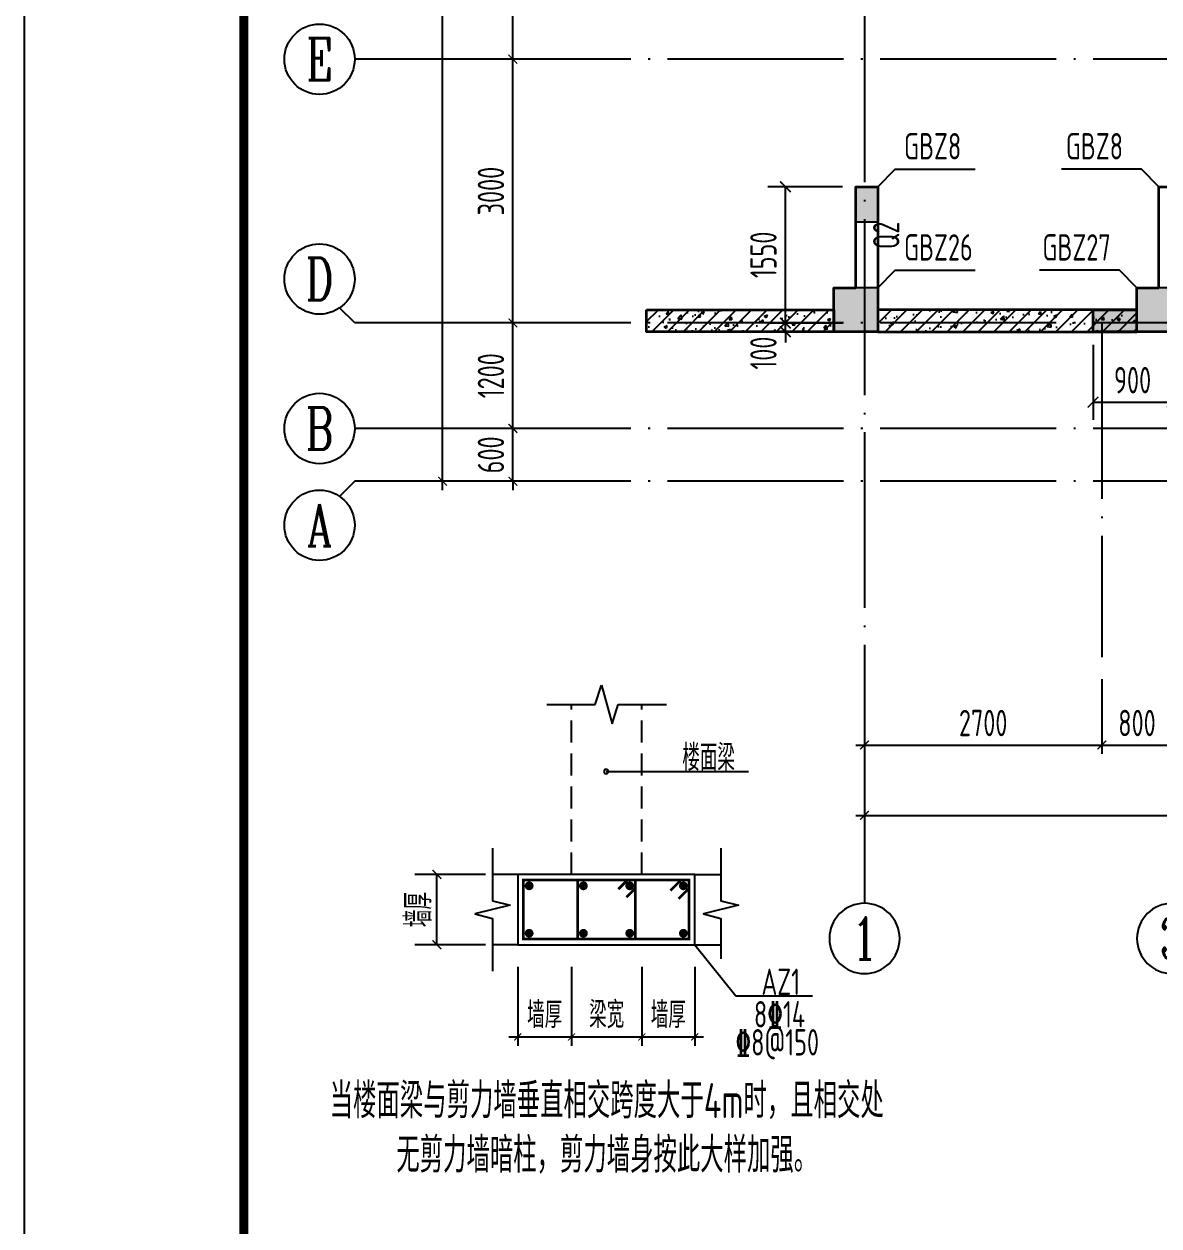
# Model space of a CAD drawing. Extents: x -655480 to 203344, y -294099 to 287156.
# Drawn here: x -318714 to -305802, y 195151 to 208820 of the extents above; entities that cross this region are included whole.
import ezdxf
from ezdxf.enums import TextEntityAlignment as Align

# ---------------------------------------------------------------- set-up
doc = ezdxf.new("R2010")
doc.units = 0
doc.header["$LTSCALE"] = 1000
for name, pattern in [('DASHED', [0.75, 0.5, -0.25]), ('DOTE', [2.42, 2, -0.2, 0.02, -0.2]), ('H3普通虚线', [4.2, 3, -1.2])]:
    doc.linetypes.add(name, pattern=pattern)
doc.layers.get('0').update_dxf_attribs({"linetype": 'CONTINUOUS'})
doc.layers.get('DEFPOINTS').update_dxf_attribs({"linetype": 'CONTINUOUS'})
for name, color, linetype in [('-TK', 7, 'CONTINUOUS'), ('A-AXIS', 1, 'CONTINUOUS'), ('A-DOTE', 10, 'DOTE'), ('AXIS_NUM', 7, 'CONTINUOUS'), ('COLU_DE_TEXT', 7, 'CONTINUOUS'), ('COLU_DE_TH', 7, 'CONTINUOUS'), ('DIM', 2, 'CONTINUOUS'), ('LABEL', 1, 'CONTINUOUS'), ('S-BEAM-XRBAR', 20, 'CONTINUOUS'), ('S-DETL-LINE2', 2, 'H3普通虚线'), ('S-Q墙填充', 252, 'CONTINUOUS'), ('S-Q墙实线', 6, 'CONTINUOUS'), ('S-Q墙标注', 3, 'CONTINUOUS'), ('S-SLAB-DIM', 151, 'CONTINUOUS'), ('S-X详图填充', 252, 'CONTINUOUS'), ('S-X详图实线', 4, 'CONTINUOUS'), ('S-X详图钢筋', 6, 'CONTINUOUS'), ('S-Y一般标注', 3, 'CONTINUOUS'), ('TEXT', 2, 'CONTINUOUS'), ('THIN', 7, 'CONTINUOUS')]:
    doc.layers.add(name, color=color, linetype=linetype)
doc.styles.add('TSSD_Axis', font='complex.shx', dxfattribs={"width": 0.7, "bigfont": 'hztxt.shx'})
doc.styles.add('TSSD_DIMENSION', font='Tssdeng.shx', dxfattribs={"width": 0.7, "bigfont": 'tssdchn.shx'})
doc.styles.add('TSSD_Norm', font='Tssdeng.shx', dxfattribs={"bigfont": 'tssdchn.shx'})
doc.styles.add('TSSD_REIN', font='tssdeng.shx', dxfattribs={"width": 0.7, "height": 300, "bigfont": 'tssdchn.shx'})
doc.styles.add('结构文字', font='zstxt.shx', dxfattribs={"width": 0.7, "bigfont": 'zshz.shx'})
doc.dimstyles.new('STRUCK', dxfattribs={"dimtxt": 400, "dimasz": 121, "dimexe": 200, "dimexo": 150, "dimgap": 115, "dimtad": 1, "dimdec": 0, "dimdsep": 46, "dimtxsty": '结构文字', "dimblk": 'ARCHTICK', "dimcen": 400, "dimclrd": 3, "dimclre": 3, "dimclrt": 7, "dimadec": 0, "dimazin": 0, "dimtfac": 1, "dimtdec": 0, "dimtix": 1, "dimtmove": 2, "dimatfit": 3, "dimldrblk": '_DIMX', "dimfxl": 1, "dimtolj": 1, "dimtzin": 0, "dimarcsym": 0})
doc.dimstyles.new('TSSD_100_100', dxfattribs={"dimtxt": 300, "dimasz": 100, "dimexe": 100, "dimexo": 250, "dimgap": 100, "dimtad": 1, "dimdec": 0, "dimzin": 0, "dimdsep": 46, "dimtxsty": 'TSSD_DIMENSION', "dimblk": 'ARCHTICK', "dimcen": 0, "dimdle": 100, "dimclrt": 7, "dimadec": 0, "dimazin": 0, "dimtfac": 1, "dimtdec": 0, "dimtix": 1, "dimtmove": 2, "dimatfit": 3, "dimldrblk": 'ARCHTICK', "dimfxl": 1, "dimtolj": 1, "dimtzin": 0, "dimarcsym": 0})
doc.dimstyles.new('TSSD_100_100$0', dxfattribs={"dimtxt": 300, "dimasz": 80, "dimexe": 100, "dimexo": 250, "dimgap": 100, "dimtad": 1, "dimdec": 0, "dimzin": 0, "dimdsep": 46, "dimtxsty": 'TSSD_DIMENSION', "dimblk": 'ARCHTICK', "dimcen": 0, "dimdle": 100, "dimclrd": 3, "dimclre": 3, "dimclrt": 7, "dimadec": 0, "dimazin": 0, "dimtfac": 1, "dimtdec": 0, "dimtix": 1, "dimtmove": 2, "dimatfit": 3, "dimldrblk": 'ARCHTICK', "dimfxl": 1, "dimtolj": 1, "dimtzin": 0, "dimarcsym": 0})
pattern_1 = [(45, (-1341087.48, 468040.79), (-88.388348, 88.388348), []), (50, (-1341087.48, 468040.8), (358.63009, -31.37607), [37.5, -412.5]), (355, (-1341087.5, 468040.8), (-69.37567, 376.09607), [30, -330]), (100.4514, (-1341057.6, 468038.17), (289.25469, 344.71977), [31.8701, -350.57106]), (46.1842, (-1341087.5, 468140.8), (533.62052, -82.7595), [56.25, -618.75]), (96.6356, (-1341043, 468133.9), (467.33135, 487.05894), [47.80514, -525.8565]), (351.1842, (-1341087.5, 468140.8), (467.33097, 487.0593), [45, -495]), (21, (-1341037.48, 468115.8), (298.45353, -201.309445), [37.5, -412.5]), (326, (-1341037.5, 468115.8), (121.65767, 362.57502), [30, -330]), (71.4514, (-1341012.6, 468099), (420.11131, 161.26525), [31.8701, -350.57106]), (37.5, (-1341087.48, 468040.79), (6.079928, 166.446927), [0, -326, 0, -335, 0, -331.25]), (7.5, (-1341087.48, 468040.79), (131.53477, 197.205856), [0, -191, 0, -318.5, 0, -126.25]), (327.5, (-1341198.98, 468040.79), (266.911218, -11.277436), [0, -125, 0, -390, 0, -517.5]), (317.5, (-1341248.98, 468040.79), (291.593085, 50.05249), [0, -162.5, 0, -259, 0, -367.5])]

# ---------------------------------------------------------------- blocks, each defined once
blk = doc.blocks.new('_ArchTick')
at = {"color": 0, "linetype": 'ByBlock', "const_width": 0.15}
blk.add_lwpolyline([(-0.5, -0.5), (0.5, 0.5)], dxfattribs=at)
blk = doc.blocks.new('*D27')
at = {"layer": 'DEFPOINTS', "color": 0, "transparency": 16777216}
for p in [(870131, 774354), (870743, 774354), (870743, 773305)]:
    blk.add_point(p, dxfattribs=at)
at = {"layer": 'S-SLAB-DIM', "color": 3, "lineweight": -2, "transparency": 16777216}
for p, q in [((870131, 774104), (870131, 773205)), ((870743, 774104), (870743, 773205)), ((870031, 773305), (870843, 773305))]:
    blk.add_line(p, q, dxfattribs=at)
at = {"layer": 'S-SLAB-DIM', "color": 3, "lineweight": -2, "transparency": 16777216, "xscale": 80, "yscale": 80, "zscale": 80, "rotation": 180}
blk.add_blockref('_ArchTick', (870131, 773305), dxfattribs=at)
at = {"layer": 'S-SLAB-DIM', "color": 3, "lineweight": -2, "transparency": 16777216, "xscale": 80, "yscale": 80, "zscale": 80}
blk.add_blockref('_ArchTick', (870743, 773305), dxfattribs=at)
at = {"layer": 'S-SLAB-DIM', "color": 7, "transparency": 16777216, "insert": (870437, 773555), "char_height": 300, "attachment_point": 5, "style": 'TSSD_DIMENSION'}
blk.add_mtext('\\A1;墙厚', dxfattribs=at)
blk = doc.blocks.new('*D28')
at = {"layer": 'DEFPOINTS', "color": 0, "transparency": 16777216}
for p in [(870743, 774354), (871543, 774354), (871543, 773305)]:
    blk.add_point(p, dxfattribs=at)
at = {"layer": 'S-SLAB-DIM', "color": 3, "lineweight": -2, "transparency": 16777216}
for p, q in [((870743, 774104), (870743, 773205)), ((871543, 774104), (871543, 773205)), ((870643, 773305), (871643, 773305))]:
    blk.add_line(p, q, dxfattribs=at)
at = {"layer": 'S-SLAB-DIM', "color": 3, "lineweight": -2, "transparency": 16777216, "xscale": 80, "yscale": 80, "zscale": 80, "rotation": 180}
blk.add_blockref('_ArchTick', (870743, 773305), dxfattribs=at)
at = {"layer": 'S-SLAB-DIM', "color": 3, "lineweight": -2, "transparency": 16777216, "xscale": 80, "yscale": 80, "zscale": 80}
blk.add_blockref('_ArchTick', (871543, 773305), dxfattribs=at)
at = {"layer": 'S-SLAB-DIM', "color": 7, "transparency": 16777216, "insert": (871143, 773555), "char_height": 300, "attachment_point": 5, "style": 'TSSD_DIMENSION'}
blk.add_mtext('\\A1;梁宽', dxfattribs=at)
blk = doc.blocks.new('*D29')
at = {"layer": 'DEFPOINTS', "color": 0, "transparency": 16777216}
for p in [(871543, 774354), (872145, 774354), (872145, 773305)]:
    blk.add_point(p, dxfattribs=at)
at = {"layer": 'S-SLAB-DIM', "color": 3, "lineweight": -2, "transparency": 16777216}
for p, q in [((871543, 774104), (871543, 773205)), ((872145, 774104), (872145, 773205)), ((871443, 773305), (872245, 773305))]:
    blk.add_line(p, q, dxfattribs=at)
at = {"layer": 'S-SLAB-DIM', "color": 3, "lineweight": -2, "transparency": 16777216, "xscale": 80, "yscale": 80, "zscale": 80, "rotation": 180}
blk.add_blockref('_ArchTick', (871543, 773305), dxfattribs=at)
at = {"layer": 'S-SLAB-DIM', "color": 3, "lineweight": -2, "transparency": 16777216, "xscale": 80, "yscale": 80, "zscale": 80}
blk.add_blockref('_ArchTick', (872145, 773305), dxfattribs=at)
at = {"layer": 'S-SLAB-DIM', "color": 7, "transparency": 16777216, "insert": (871844, 773555), "char_height": 300, "attachment_point": 5, "style": 'TSSD_DIMENSION'}
blk.add_mtext('\\A1;墙厚', dxfattribs=at)
blk = doc.blocks.new('*D717')
at = {"layer": 'DEFPOINTS', "color": 0, "transparency": 16777216}
for p in [(-310052, 205420), (-309252, 205420), (-309252, 205320)]:
    blk.add_point(p, dxfattribs=at)
at = {"layer": 'S-Q墙标注', "color": 3, "lineweight": -2, "transparency": 16777216}
for p, q in [((-310052, 205420), (-310052, 205541)), ((-309402, 205420), (-310252, 205420)), ((-309402, 205320), (-310252, 205320)), ((-310052, 205320), (-310052, 205420)), ((-310052, 205320), (-310052, 205199))]:
    blk.add_line(p, q, dxfattribs=at)
at = {"layer": 'S-Q墙标注', "color": 3, "lineweight": -2, "transparency": 16777216, "xscale": 121, "yscale": 121, "zscale": 121}
for p, rotation in [((-310052, 205420), 270), ((-310052, 205320), 90)]:
    blk.add_blockref('_ArchTick', p, dxfattribs=dict(at, rotation=rotation))
at = {"layer": 'S-Q墙标注', "color": 7, "transparency": 16777216, "insert": (-310302, 205078), "char_height": 300, "attachment_point": 5, "rotation": 90, "style": 'TSSD_REIN'}
blk.add_mtext('\\A1;100', dxfattribs=at)
blk = doc.blocks.new('_DIMX')
blk.add_line((-150, 0), (150, 0))
at = {"const_width": 50}
blk.add_lwpolyline([(-70, -70), (70, 70)], dxfattribs=at)
blk = doc.blocks.new('*D718')
at = {"layer": 'DEFPOINTS', "color": 0, "transparency": 16777216}
for p in [(-310052, 206970), (-309252, 206970), (-309252, 205420)]:
    blk.add_point(p, dxfattribs=at)
at = {"layer": 'S-Q墙标注', "color": 3, "lineweight": -2, "transparency": 16777216}
for p, q in [((-309402, 206970), (-310252, 206970)), ((-310052, 205420), (-310052, 206970)), ((-309402, 205420), (-310252, 205420))]:
    blk.add_line(p, q, dxfattribs=at)
at = {"layer": 'S-Q墙标注', "color": 3, "lineweight": -2, "transparency": 16777216, "xscale": 121, "yscale": 121, "zscale": 121}
for p, rotation in [((-310052, 206970), 90), ((-310052, 205420), 270)]:
    blk.add_blockref('_ArchTick', p, dxfattribs=dict(at, rotation=rotation))
at = {"layer": 'S-Q墙标注', "color": 7, "transparency": 16777216, "insert": (-310302, 206195), "char_height": 300, "attachment_point": 5, "rotation": 90, "style": 'TSSD_REIN'}
blk.add_mtext('\\A1;1550', dxfattribs=at)
blk = doc.blocks.new('*D723')
at = {"layer": 'DEFPOINTS', "color": 0, "transparency": 16777216}
for p in [(-306552, 205320), (-305652, 205320), (-305652, 204520)]:
    blk.add_point(p, dxfattribs=at)
at = {"layer": 'S-Q墙标注', "color": 3, "lineweight": -2, "transparency": 16777216}
for p, q in [((-306552, 205170), (-306552, 204320)), ((-305652, 205170), (-305652, 204320)), ((-306552, 204520), (-305652, 204520))]:
    blk.add_line(p, q, dxfattribs=at)
at = {"layer": 'S-Q墙标注', "color": 3, "lineweight": -2, "transparency": 16777216, "xscale": 121, "yscale": 121, "zscale": 121, "rotation": 180}
blk.add_blockref('_ArchTick', (-306552, 204520), dxfattribs=at)
at = {"layer": 'S-Q墙标注', "color": 3, "lineweight": -2, "transparency": 16777216, "xscale": 121, "yscale": 121, "zscale": 121}
blk.add_blockref('_ArchTick', (-305652, 204520), dxfattribs=at)
at = {"layer": 'S-Q墙标注', "color": 7, "transparency": 16777216, "insert": (-306102, 204770), "char_height": 300, "attachment_point": 5, "style": 'TSSD_REIN'}
blk.add_mtext('\\A1;900', dxfattribs=at)
blk = doc.blocks.new('A1')
blk.add_lwpolyline([(0, 59400), (0, 0), (84100, 0), (84100, 59400)], close=True)
at = {"const_width": 100}
blk.add_lwpolyline([(2500, 58400), (2500, 1000), (83100, 1000), (83100, 58400)], close=True, dxfattribs=at)
blk = doc.blocks.new('ts_axno')
at = {"color": 0, "linetype": 'ByBlock', "lineweight": -2}
blk.add_circle((0, 0), 0.5, dxfattribs=at)
at = {"color": 0, "linetype": 'ByBlock', "lineweight": -2, "style": 'TSSD_Axis', "width": 0.7}
blk.add_attdef('A', text='', height=0.6, dxfattribs=at).set_placement((0, 0), align=Align.MIDDLE_CENTER)
blk = doc.blocks.new('*D866')
at = {"layer": 'DEFPOINTS', "color": 0, "transparency": 16777216}
for p in [(-308358, 202743), (-307358, 202743), (-307358, 202143)]:
    blk.add_point(p, dxfattribs=at)
at = {"layer": 'S-Y一般标注', "color": 0, "lineweight": -2, "transparency": 16777216}
for p, q in [((-307608, 202743), (-308458, 202743)), ((-308358, 202743), (-308358, 202843)), ((-308358, 202143), (-308358, 202743)), ((-307608, 202143), (-308458, 202143)), ((-308358, 202143), (-308358, 202043))]:
    blk.add_line(p, q, dxfattribs=at)
at = {"layer": 'S-Y一般标注', "color": 0, "lineweight": -2, "transparency": 16777216, "xscale": 100, "yscale": 100, "zscale": 100}
for p, rotation in [((-308358, 202743), 270), ((-308358, 202143), 90)]:
    blk.add_blockref('_ArchTick', p, dxfattribs=dict(at, rotation=rotation))
at = {"layer": 'S-Y一般标注', "color": 7, "transparency": 16777216, "insert": (-308608, 202443), "char_height": 300, "attachment_point": 5, "rotation": 90, "style": 'TSSD_DIMENSION'}
blk.add_mtext('\\A1;600', dxfattribs=at)
blk = doc.blocks.new('*D867')
at = {"layer": 'DEFPOINTS', "color": 0, "transparency": 16777216}
for p in [(-308358, 208443), (-307358, 208443), (-307358, 206943)]:
    blk.add_point(p, dxfattribs=at)
at = {"layer": 'S-Y一般标注', "color": 0, "lineweight": -2, "transparency": 16777216}
for p, q in [((-308358, 206843), (-308358, 208543)), ((-307608, 208443), (-308458, 208443)), ((-307608, 206943), (-308458, 206943))]:
    blk.add_line(p, q, dxfattribs=at)
at = {"layer": 'S-Y一般标注', "color": 0, "lineweight": -2, "transparency": 16777216, "xscale": 100, "yscale": 100, "zscale": 100}
for p, rotation in [((-308358, 208443), 90), ((-308358, 206943), 270)]:
    blk.add_blockref('_ArchTick', p, dxfattribs=dict(at, rotation=rotation))
at = {"layer": 'S-Y一般标注', "color": 7, "transparency": 16777216, "insert": (-308608, 207693), "char_height": 300, "attachment_point": 5, "rotation": 90, "style": 'TSSD_DIMENSION'}
blk.add_mtext('\\A1;1500', dxfattribs=at)
blk = doc.blocks.new('*D798')
at = {"layer": 'DEFPOINTS', "color": 0, "transparency": 16777216}
for p in [(-309158, 217643), (-307358, 217643), (-307358, 202143)]:
    blk.add_point(p, dxfattribs=at)
at = {"layer": 'S-Y一般标注', "color": 0, "lineweight": -2, "transparency": 16777216}
for p, q in [((-307608, 217643), (-309258, 217643)), ((-309158, 202043), (-309158, 217743)), ((-307608, 202143), (-309258, 202143))]:
    blk.add_line(p, q, dxfattribs=at)
at = {"layer": 'S-Y一般标注', "color": 0, "lineweight": -2, "transparency": 16777216, "xscale": 100, "yscale": 100, "zscale": 100}
for p, rotation in [((-309158, 217643), 90), ((-309158, 202143), 270)]:
    blk.add_blockref('_ArchTick', p, dxfattribs=dict(at, rotation=rotation))
at = {"layer": 'S-Y一般标注', "color": 7, "transparency": 16777216, "insert": (-309408, 209893), "char_height": 300, "attachment_point": 5, "rotation": 90, "style": 'TSSD_DIMENSION'}
blk.add_mtext('\\A1;15500', dxfattribs=at)
blk = doc.blocks.new('*D802')
at = {"layer": 'DEFPOINTS', "color": 0, "transparency": 16777216}
for p in [(-308358, 203943), (-307358, 203943), (-307358, 202743)]:
    blk.add_point(p, dxfattribs=at)
at = {"layer": 'S-Y一般标注', "color": 0, "lineweight": -2, "transparency": 16777216}
for p, q in [((-308358, 202643), (-308358, 204043)), ((-307608, 203943), (-308458, 203943)), ((-307608, 202743), (-308458, 202743))]:
    blk.add_line(p, q, dxfattribs=at)
at = {"layer": 'S-Y一般标注', "color": 0, "lineweight": -2, "transparency": 16777216, "xscale": 100, "yscale": 100, "zscale": 100}
for p, rotation in [((-308358, 203943), 90), ((-308358, 202743), 270)]:
    blk.add_blockref('_ArchTick', p, dxfattribs=dict(at, rotation=rotation))
at = {"layer": 'S-Y一般标注', "color": 7, "transparency": 16777216, "insert": (-308608, 203343), "char_height": 300, "attachment_point": 5, "rotation": 90, "style": 'TSSD_DIMENSION'}
blk.add_mtext('\\A1;1200', dxfattribs=at)
blk = doc.blocks.new('*D803')
at = {"layer": 'DEFPOINTS', "color": 0, "transparency": 16777216}
for p in [(-308358, 206943), (-307358, 206943), (-307358, 203943)]:
    blk.add_point(p, dxfattribs=at)
at = {"layer": 'S-Y一般标注', "color": 0, "lineweight": -2, "transparency": 16777216}
for p, q in [((-308358, 203843), (-308358, 207043)), ((-307608, 206943), (-308458, 206943)), ((-307608, 203943), (-308458, 203943))]:
    blk.add_line(p, q, dxfattribs=at)
at = {"layer": 'S-Y一般标注', "color": 0, "lineweight": -2, "transparency": 16777216, "xscale": 100, "yscale": 100, "zscale": 100}
for p, rotation in [((-308358, 206943), 90), ((-308358, 203943), 270)]:
    blk.add_blockref('_ArchTick', p, dxfattribs=dict(at, rotation=rotation))
at = {"layer": 'S-Y一般标注', "color": 7, "transparency": 16777216, "insert": (-308608, 205443), "char_height": 300, "attachment_point": 5, "rotation": 90, "style": 'TSSD_DIMENSION'}
blk.add_mtext('\\A1;3000', dxfattribs=at)
blk = doc.blocks.new('*D808')
at = {"layer": 'DEFPOINTS', "color": 0, "transparency": 16777216}
for p in [(-301658, 200143), (-300858, 200143), (-300858, 199143)]:
    blk.add_point(p, dxfattribs=at)
at = {"layer": 'S-Y一般标注', "color": 0, "lineweight": -2, "transparency": 16777216}
for p, q in [((-301658, 199893), (-301658, 199043)), ((-300858, 199893), (-300858, 199043)), ((-301758, 199143), (-300758, 199143))]:
    blk.add_line(p, q, dxfattribs=at)
at = {"layer": 'S-Y一般标注', "color": 0, "lineweight": -2, "transparency": 16777216, "xscale": 100, "yscale": 100, "zscale": 100, "rotation": 180}
blk.add_blockref('_ArchTick', (-301658, 199143), dxfattribs=at)
at = {"layer": 'S-Y一般标注', "color": 0, "lineweight": -2, "transparency": 16777216, "xscale": 100, "yscale": 100, "zscale": 100}
blk.add_blockref('_ArchTick', (-300858, 199143), dxfattribs=at)
at = {"layer": 'S-Y一般标注', "color": 7, "transparency": 16777216, "insert": (-301258, 199393), "char_height": 300, "attachment_point": 5, "style": 'TSSD_DIMENSION'}
blk.add_mtext('\\A1;800', dxfattribs=at)
blk = doc.blocks.new('*D820')
at = {"layer": 'DEFPOINTS', "color": 0, "transparency": 16777216}
for p in [(-304358, 200143), (-254358, 200143), (-254358, 198343)]:
    blk.add_point(p, dxfattribs=at)
at = {"layer": 'S-Y一般标注', "color": 0, "lineweight": -2, "transparency": 16777216}
for p, q in [((-304358, 199893), (-304358, 198243)), ((-254358, 199893), (-254358, 198243)), ((-304458, 198343), (-254258, 198343))]:
    blk.add_line(p, q, dxfattribs=at)
at = {"layer": 'S-Y一般标注', "color": 0, "lineweight": -2, "transparency": 16777216, "xscale": 100, "yscale": 100, "zscale": 100, "rotation": 180}
blk.add_blockref('_ArchTick', (-304358, 198343), dxfattribs=at)
at = {"layer": 'S-Y一般标注', "color": 0, "lineweight": -2, "transparency": 16777216, "xscale": 100, "yscale": 100, "zscale": 100}
blk.add_blockref('_ArchTick', (-254358, 198343), dxfattribs=at)
at = {"layer": 'S-Y一般标注', "color": 7, "transparency": 16777216, "insert": (-279358, 198593), "char_height": 300, "attachment_point": 5, "style": 'TSSD_DIMENSION'}
blk.add_mtext('\\A1;50000', dxfattribs=at)
blk = doc.blocks.new('*D822')
at = {"layer": 'DEFPOINTS', "color": 0, "transparency": 16777216}
for p in [(-304358, 200143), (-301658, 200143), (-301658, 199143)]:
    blk.add_point(p, dxfattribs=at)
at = {"layer": 'S-Y一般标注', "color": 0, "lineweight": -2, "transparency": 16777216}
for p, q in [((-304358, 199893), (-304358, 199043)), ((-301658, 199893), (-301658, 199043)), ((-304458, 199143), (-301558, 199143))]:
    blk.add_line(p, q, dxfattribs=at)
at = {"layer": 'S-Y一般标注', "color": 0, "lineweight": -2, "transparency": 16777216, "xscale": 100, "yscale": 100, "zscale": 100, "rotation": 180}
blk.add_blockref('_ArchTick', (-304358, 199143), dxfattribs=at)
at = {"layer": 'S-Y一般标注', "color": 0, "lineweight": -2, "transparency": 16777216, "xscale": 100, "yscale": 100, "zscale": 100}
blk.add_blockref('_ArchTick', (-301658, 199143), dxfattribs=at)
at = {"layer": 'S-Y一般标注', "color": 7, "transparency": 16777216, "insert": (-303008, 199393), "char_height": 300, "attachment_point": 5, "style": 'TSSD_DIMENSION'}
blk.add_mtext('\\A1;2700', dxfattribs=at)
blk = doc.blocks.new('20210311.03310910')
at = {"layer": 'COLU_DE_TH'}
blk.add_lwpolyline([(2298.1, 2648.3), (4312.5, 2648.3), (4312.5, 3448.3), (2298.1, 3448.3)], close=True, dxfattribs=at)
at = {"layer": 'DIM'}
for p, q in [((1931.8, 3448.3), (1128.2, 3448.3)), ((1378.2, 2648.3), (1378.2, 3448.3)), ((1931.8, 2648.3), (1128.2, 2648.3))]:
    blk.add_line(p, q, dxfattribs=at)
at = {"layer": 'S-DETL-LINE2'}
blk.add_lwpolyline([(2630.6, 5381.3), (3180.6, 5381.3), (3250.6, 5601.3), (3370.6, 5161.3), (3440.6, 5381.3), (3990.6, 5381.3)], dxfattribs=at)
at = {"layer": 'S-X详图钢筋', "const_width": 30}
blk.add_lwpolyline([(2363.1, 3383.3), (2363.1, 2713.3), (4247.5, 2713.3), (4247.5, 3383.3)], close=True, dxfattribs=at)
at = {"layer": 'S-X详图钢筋', "const_width": 50}
for points in [[(2453.1, 3318.3, 1), (2403.1, 3318.3, 1)], [(3020.1, 3318.3, 1), (3070.1, 3318.3, 1)], [(3547.7, 3318.3, 1), (3597.7, 3318.3, 1)], [(4207.5, 3318.3, 1), (4157.5, 3318.3, 1)], [(2453.1, 2778.3, 1), (2403.1, 2778.3, 1)], [(3020.1, 2778.3, 1), (3070.1, 2778.3, 1)], [(3547.7, 2778.3, 1), (3597.7, 2778.3, 1)], [(4207.5, 2778.3, 1), (4157.5, 2778.3, 1)]]:
    blk.add_lwpolyline(points, format="xyb", close=True, dxfattribs=at)
at = {"layer": 'S-X详图钢筋', "const_width": 30}
for points in [[(3441.9, 3279.4), (3545.9, 3383.3), (3637.7, 3383.3), (3637.7, 2713.3), (2980.1, 2713.3), (2980.1, 3383.3), (3637.7, 3383.3), (3637.7, 3291.5), (3533.8, 3187.5)], [(4155.5, 3383.3), (4035.6, 3263.4)], [(4127.5, 3171.4), (4247.5, 3291.4)]]:
    blk.add_lwpolyline(points, dxfattribs=at)
at = {"layer": 'THIN', "linetype": 'DASHED', "ltscale": 0.5}
for p, q in [((2910.6, 3448.3), (2910.6, 5381.3)), ((3710.6, 3448.3), (3710.6, 5381.3))]:
    blk.add_line(p, q, dxfattribs=at)
at = {"layer": 'THIN'}
for p, q in [((3303.2, 4617.9), (4923.1, 4617.9)), ((2210.6, 3098.3), (1810.6, 2998.3)), ((1810.6, 2998.3), (2010.6, 2948.3))]:
    blk.add_line(p, q, dxfattribs=at)
for points in [[(2010.6, 3748.3), (2010.6, 3148.3), (2210.6, 3098.3)], [(4610.6, 3748.3), (4610.6, 3148.3), (4810.6, 3098.3), (4410.6, 2998.3), (4610.6, 2948.3), (4610.6, 2488.1)], [(2298.1, 3448.3), (2010.6, 3448.3)], [(4312.5, 3448.3), (4610.6, 3448.3)], [(2010.6, 2948.3), (2010.6, 2348.3)], [(2298.1, 2648.3), (2010.6, 2648.3)], [(4312.5, 2648.3), (4610.6, 2648.3)], [(4312.5, 2648.3), (4778.3, 2068.7), (5653.4, 2068.7)]]:
    blk.add_lwpolyline(points, dxfattribs=at)
for start, end in [(0, 180), (180, 0)]:
    blk.add_arc((3303.2, 4617.9), 25, start, end, dxfattribs=at)
at = {"layer": 'DIM', "xscale": 100, "yscale": 100, "zscale": 100}
for p, rotation in [((1378.2, 3448.3), 90), ((1378.2, 2648.3), 270)]:
    blk.add_blockref('_ArchTick', p, dxfattribs=dict(at, rotation=rotation))
at = {"layer": 'DIM', "color": 7, "insert": (1168.2, 3048.3), "char_height": 300, "attachment_point": 5, "rotation": 90, "style": 'TSSD_DIMENSION'}
blk.add_mtext('\\A1;墙厚', dxfattribs=at)
at = {"layer": 'TEXT', "color": 0, "style": 'TSSD_Norm', "width": 0.7}
for s, p in [('当楼面梁与剪力墙垂直相交跨度大于4m时，且相交处', (3310.6, 675.2)), ('无剪力墙暗柱，剪力墙身按此大样加强。', (3310.6, 56.7))]:
    blk.add_text(s, height=400, dxfattribs=at).set_placement(p, align=Align.CENTER)
at = {"layer": 'THIN', "style": 'TSSD_REIN', "width": 0.7}
for s, p in [('楼面梁', (4469.7, 4775.8)), ('AZ1', (5290.4, 2226.5)), ('8\x8414', (5276.4, 1857.1)), ('\x848@150', (5249.7, 1538.3))]:
    blk.add_text(s, height=300, dxfattribs=at).set_placement(p, align=Align.MIDDLE_CENTER)
at = {"layer": 'S-SLAB-DIM'}
for base, p1, p2, text, picture, middle in [((2910.6, 1599.5), (2298.1, 2648.3), (2910.6, 2648.3), '墙厚', '*D27', (2604.4, 1849.5)), ((3710.6, 1599.5), (2910.6, 2648.3), (3710.6, 2648.3), '梁宽', '*D28', (3310.6, 1849.5)), ((4312.5, 1599.5), (3710.6, 2648.3), (4312.5, 2648.3), '墙厚', '*D29', (4011.6, 1849.5))]:
    dim = blk.add_linear_dim(base=base, p1=p1, p2=p2, text=text, dimstyle='TSSD_100_100$0', dxfattribs=at)
    dim.commit()
    dim.dimension.update_dxf_attribs({"geometry": picture, "text_midpoint": middle, "insert": (-867832.6, -771705.5)})
blk = doc.blocks.new('20210827.04200827')
at = {"layer": 'A-AXIS'}
for p, q in [((3600, 10400), (800, 10400)), ((800, 7400), (628.4, 7571.7)), ((3600, 7400), (800, 7400)), ((3600, 6200), (800, 6200)), ((800, 5600), (628.4, 5428.4)), ((3600, 5600), (800, 5600)), ((6600, 3600), (6600, 800))]:
    blk.add_line(p, q, dxfattribs=at)
at = {"layer": 'A-DOTE'}
for p, q in [((6600, 23100), (6600, 3600)), ((59600, 10400), (3600, 10400)), ((59600, 7400), (3600, 7400)), ((9300, 7400), (9300, 3600)), ((59600, 6200), (3600, 6200)), ((59600, 5600), (3600, 5600))]:
    blk.add_line(p, q, dxfattribs=at)
at = {"layer": 'A-AXIS'}
ref = blk.add_blockref('ts_axno', (400, 10400), dxfattribs=dict(at, xscale=800, yscale=800, zscale=800))
ref.add_attrib('B', 'E', dxfattribs={"layer": 'AXIS_NUM', "height": 480, "style": 'TSSD_Axis', "width": 0.7}).set_placement((400, 10400), align=Align.MIDDLE_CENTER)
ref = blk.add_blockref('ts_axno', (400, 7900), dxfattribs=dict(at, xscale=800, yscale=800, zscale=800, rotation=180))
ref.add_attrib('C', 'D', dxfattribs={"layer": 'AXIS_NUM', "height": 480, "style": 'TSSD_Axis', "width": 0.7}).set_placement((400, 7900), align=Align.MIDDLE_CENTER)
ref = blk.add_blockref('ts_axno', (400, 6200), dxfattribs=dict(at, xscale=800, yscale=800, zscale=800))
ref.add_attrib('A', 'B', dxfattribs={"layer": 'AXIS_NUM', "height": 480, "style": 'TSSD_Axis', "width": 0.7}).set_placement((400, 6200), align=Align.MIDDLE_CENTER)
ref = blk.add_blockref('ts_axno', (400, 5100), dxfattribs=dict(at, xscale=800, yscale=800, zscale=800))
ref.add_attrib('F', 'A', dxfattribs={"layer": 'AXIS_NUM', "height": 480, "style": 'TSSD_Axis', "width": 0.7}).set_placement((400, 5100), align=Align.MIDDLE_CENTER)
ref = blk.add_blockref('ts_axno', (6600, 400), dxfattribs=dict(at, xscale=-800, yscale=800, zscale=800, rotation=180))
ref.add_attrib('1', '1', dxfattribs={"layer": 'AXIS_NUM', "height": 480, "style": 'TSSD_Axis', "width": 0.7}).set_placement((6600, 400), align=Align.MIDDLE_CENTER)
ref = blk.add_blockref('ts_axno', (10100, 400), dxfattribs=dict(at, xscale=-800, yscale=800, zscale=800, rotation=180))
ref.add_attrib('2', '3', dxfattribs={"layer": 'AXIS_NUM', "height": 480, "style": 'TSSD_Axis', "width": 0.7}).set_placement((10100, 400), align=Align.MIDDLE_CENTER)
at = {"layer": 'S-Y一般标注'}
for base, p1, p2, picture, middle in [((1800, 21100), (3600, 5600), (3600, 21100), '*D798', (1550, 13350)), ((2600, 11900), (3600, 10400), (3600, 11900), '*D867', (2350, 11150)), ((2600, 10400), (3600, 7400), (3600, 10400), '*D803', (2350, 8900)), ((2600, 7400), (3600, 6200), (3600, 7400), '*D802', (2350, 6800)), ((2600, 6200), (3600, 5600), (3600, 6200), '*D866', (2350, 5900))]:
    dim = blk.add_linear_dim(base=base, p1=p1, p2=p2, angle=90, dimstyle='TSSD_100_100', dxfattribs=at)
    dim.commit()
    dim.dimension.update_dxf_attribs({"geometry": picture, "text_midpoint": middle, "insert": (310957.9, -196542.6)})
for base, p1, p2, picture, middle in [((56600, 1800), (6600, 3600), (56600, 3600), '*D820', (31600, 2050)), ((9300, 2600), (6600, 3600), (9300, 3600), '*D822', (7950, 2850)), ((10100, 2600), (9300, 3600), (10100, 3600), '*D808', (9700, 2850))]:
    dim = blk.add_linear_dim(base=base, p1=p1, p2=p2, dimstyle='TSSD_100_100', dxfattribs=at)
    dim.commit()
    dim.dimension.update_dxf_attribs({"geometry": picture, "text_midpoint": middle, "insert": (310957.9, -196542.6)})

msp = doc.modelspace()

# ---------------------------------------------------------------- hatches: boundary and pattern name
at = {"layer": 'S-Q墙填充', "linetype": 'ByBlock'}
h = msp.add_hatch(dxfattribs=at)
h.set_pattern_fill('钢筋混凝土', color=252, scale=50)
h.set_pattern_definition(pattern_1)
h.paths.add_polyline_path([(-311632.16, 205570.2), (-309501.97, 205570.2), (-309501.97, 205320.2), (-311632.16, 205320.2)])
h = msp.add_hatch(dxfattribs=at)
h.set_pattern_fill('钢筋混凝土', color=252, scale=50)
h.set_pattern_definition(pattern_1)
h.paths.add_polyline_path([(-309001.97, 205570.2), (-309001.97, 205320.2), (-306051.97, 205320.2), (-306051.97, 205570.2)])
at = {"layer": 'S-X详图填充'}
h = msp.add_hatch(color=256, dxfattribs=at)
h.dxf.hatch_style = 1
h.paths.add_polyline_path([(-309251.97, 206570.2), (-309001.98, 206570.2), (-309001.98, 206970.2), (-309251.97, 206970.2)])
h = msp.add_hatch(color=256, dxfattribs=at)
h.dxf.hatch_style = 1
h.paths.add_polyline_path([(-309001.98, 205820.2), (-309251.97, 205820.2), (-309501.98, 205820.2), (-309501.98, 205320.2), (-309001.98, 205320.2)])
h = msp.add_hatch(color=256, dxfattribs=at)
h.dxf.hatch_style = 1
h.paths.add_polyline_path([(-305551.99, 205820.2), (-305801.98, 205820.2), (-306051.98, 205820.2), (-306051.98, 205570.21), (-306551.97, 205570.21), (-306551.97, 205320.2), (-305551.98, 205320.2)])

# ---------------------------------------------------------------- linework, layer by layer
at = {"layer": 'LABEL'}
for points in [[(-309001.98, 206970.2), (-308801.98, 207170.2), (-307892.37, 207170.2)], [(-305801.99, 206970.2), (-306001.99, 207170.2), (-306910.93, 207170.2)], [(-309001.98, 205820.2), (-308801.98, 206020.2), (-307892.37, 206020.2)], [(-306051.98, 205820.2), (-306251.98, 206020.2), (-307160.93, 206020.2)]]:
    msp.add_lwpolyline(points, dxfattribs=at)
at = {"layer": 'S-Q墙实线', "lineweight": 35}
for points in [[(-309001.97, 205320.2), (-309501.97, 205320.2), (-309501.97, 205820.2), (-309251.97, 205820.2), (-309251.97, 206970.2), (-309001.97, 206970.2)], [(-305801.97, 205820.2), (-305801.97, 206970.2), (-305551.97, 206970.2), (-305551.97, 205320.2), (-306551.97, 205320.2), (-306551.97, 205570.2), (-306051.97, 205570.2), (-306051.97, 205820.2)], [(-311632.16, 205570.2), (-309501.97, 205570.2), (-309501.97, 205320.2), (-311632.16, 205320.2)], [(-309001.97, 205570.2), (-309001.97, 205320.2), (-306051.97, 205320.2), (-306051.97, 205570.2)]]:
    msp.add_lwpolyline(points, close=True, dxfattribs=at)
at = {"layer": 'S-X详图实线'}
for points in [[(-309251.97, 206570.2), (-309001.98, 206570.2), (-309001.98, 206970.2), (-309251.97, 206970.2), (-309251.97, 206570.2)], [(-309001.98, 205820.2), (-309251.97, 205820.2), (-309501.98, 205820.2), (-309501.98, 205320.2), (-309001.98, 205320.2), (-309001.98, 205820.2)], [(-305551.99, 205820.2), (-305801.98, 205820.2), (-306051.98, 205820.2), (-306051.98, 205570.21), (-306551.97, 205570.21), (-306551.97, 205320.2), (-305551.98, 205320.2), (-305551.99, 205820.2)]]:
    msp.add_lwpolyline(points, close=True, dxfattribs=at)

# ---------------------------------------------------------------- block references
at = {"layer": '-TK'}
msp.add_blockref('A1', (-318713.94, 166782.28), dxfattribs=at)
at = {"layer": 'A-DOTE', "color": 2}
msp.add_blockref('20210827.04200827', (-315751.97, 198020.16), dxfattribs=at)
at = {"layer": 'S-BEAM-XRBAR', "color": 0, "ltscale": 0.5}
msp.add_blockref('20210311.03310910', (-315395.32, 195700.82), dxfattribs=at)

# ---------------------------------------------------------------- texts
at = {"layer": 'COLU_DE_TEXT', "style": 'TSSD_REIN', "width": 0.7}
for s, p in [('GBZ8', (-308701.98, 207190.2)), ('GBZ8', (-306861.22, 207190.2)), ('GBZ26', (-308701.98, 206040.2)), ('GBZ27', (-307127.37, 206040.2))]:
    msp.add_text(s, height=300, dxfattribs=at).set_placement(p, align=Align.BOTTOM_LEFT)
msp.add_text('Q2', height=300, rotation=90, dxfattribs=at).set_placement((-308664.49, 206260.48), align=Align.BOTTOM_LEFT)

# ---------------------------------------------------------------- dimensions: what is measured, and where the dimension line sits
at = {"layer": 'S-Q墙标注'}
dim = msp.add_linear_dim(base=(-310051.98, 206970.16), p1=(-309251.98, 205420.2), p2=(-309251.98, 206970.16), angle=90, dimstyle='STRUCK', override={"dimtxt": 300, "dimgap": 100, "dimtxsty": 'TSSD_REIN'}, dxfattribs=at)
dim.commit()
dim.dimension.update_dxf_attribs({"geometry": '*D718', "text_midpoint": (-310301.98, 206195.18)})
dim = msp.add_linear_dim(base=(-310051.98, 205420.2), p1=(-309251.98, 205320.2), p2=(-309251.98, 205420.2), angle=90, dimstyle='STRUCK', override={"dimtxt": 300, "dimgap": 100, "dimtxsty": 'TSSD_REIN'}, dxfattribs=at)
dim.commit()
dim.dimension.update_dxf_attribs({"geometry": '*D717', "text_midpoint": (-310301.98, 205078.28), "dimtype": 160})
dim = msp.add_linear_dim(base=(-305651.99, 204520.2), p1=(-306551.98, 205320.2), p2=(-305651.99, 205320.2), dimstyle='STRUCK', override={"dimtxt": 300, "dimgap": 100, "dimtxsty": 'TSSD_REIN'}, dxfattribs=at)
dim.commit()
dim.dimension.update_dxf_attribs({"geometry": '*D723', "text_midpoint": (-306101.99, 204770.2)})

doc.saveas('drawing.dxf')
